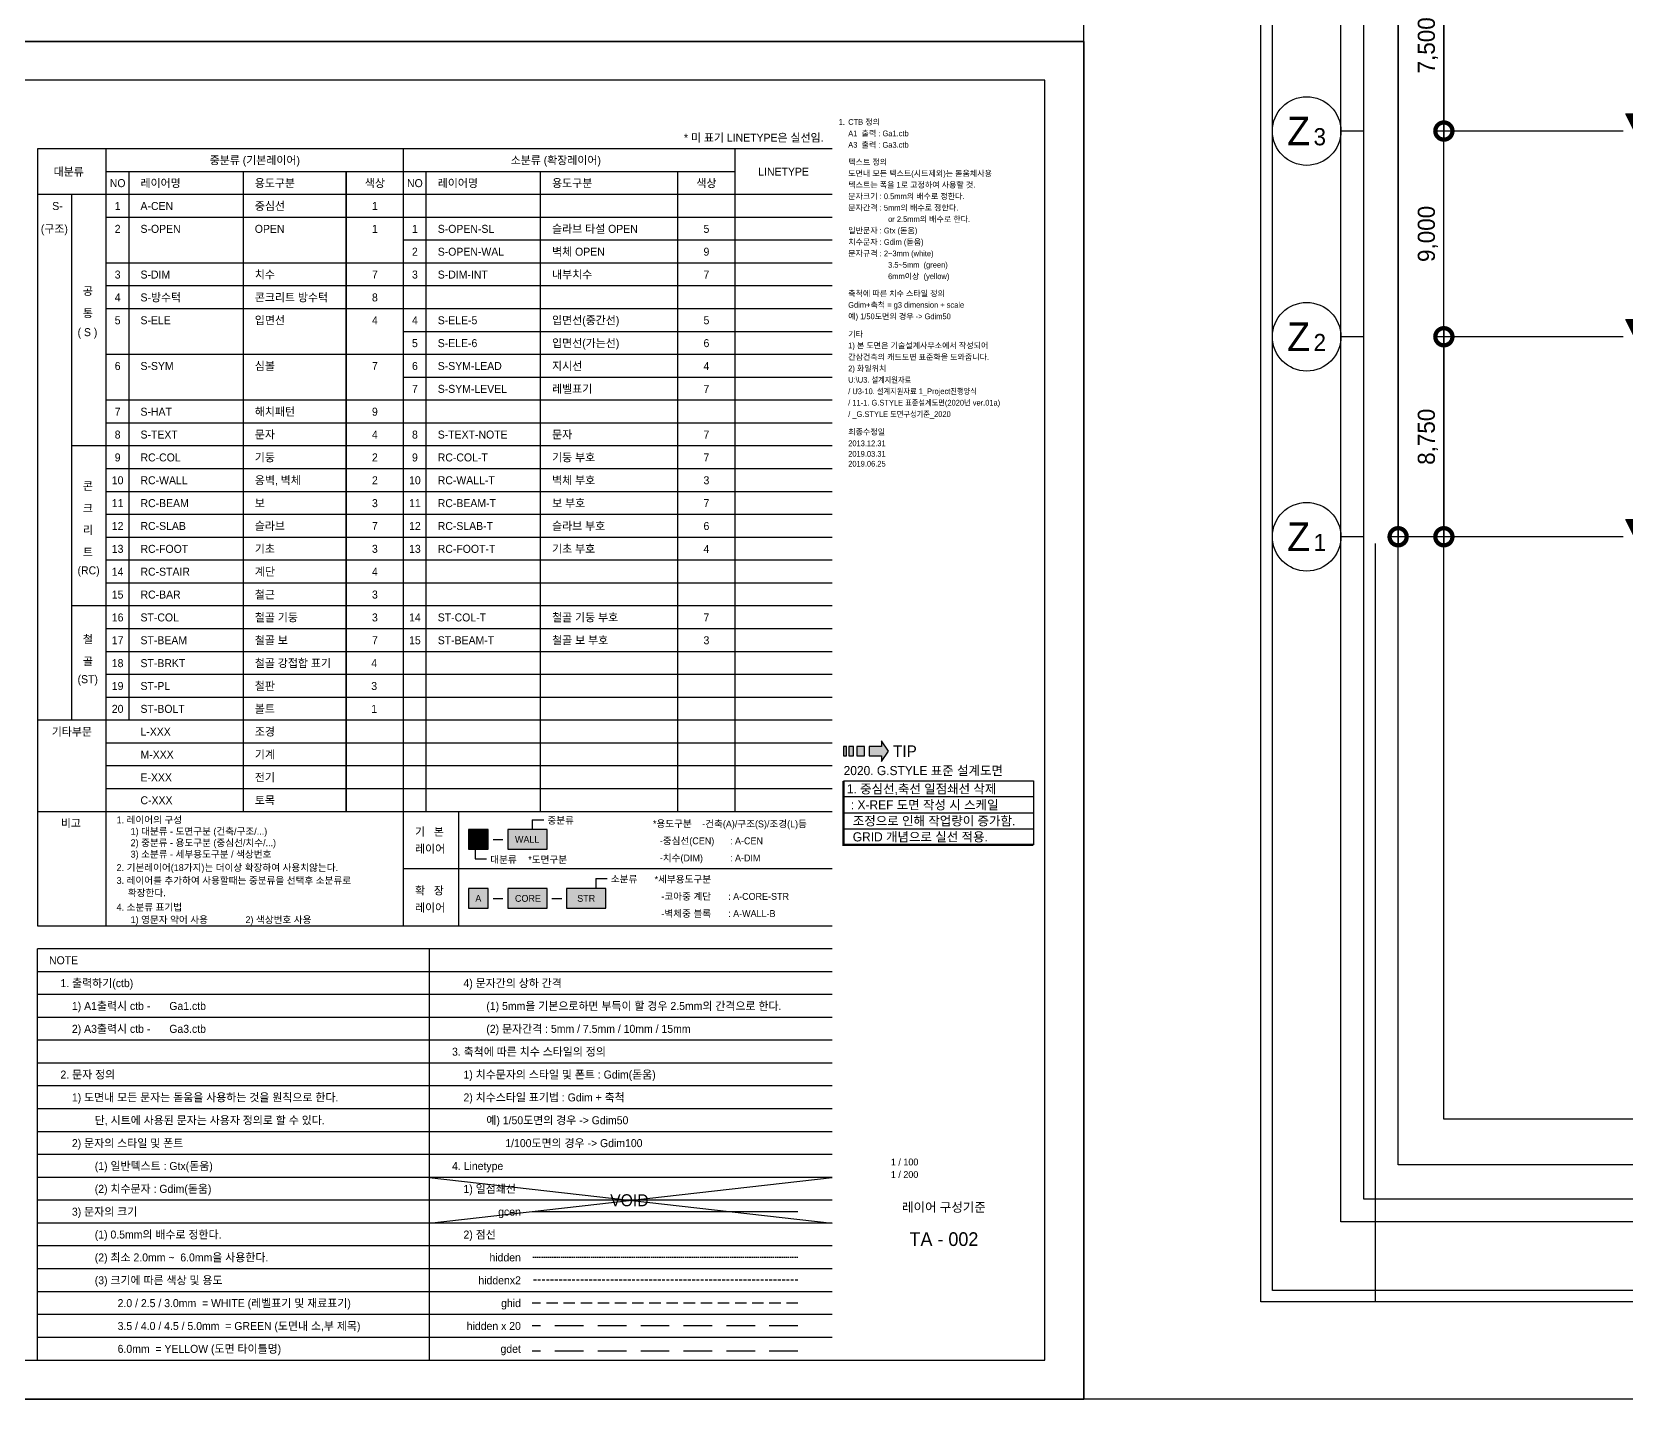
# Model space of a CAD drawing. Extents: x -430745 to 210250, y 0 to 148500.
# Drawn here: x -46000 to 23719, y 0 to 59818 of the extents above; entities that cross this region are included whole.
import ezdxf
from ezdxf.enums import TextEntityAlignment as Align

# ---------------------------------------------------------------- set-up
doc = ezdxf.new("R2010")
doc.units = 0
doc.header["$LTSCALE"] = 250
doc.header["$MEASUREMENT"] = 0
for name, pattern in [('gcen', [57.2, 55, -1, 0.2, -1]), ('gdet', [7.5, 5, -2.5]), ('ghid', [3, 2, -1]), ('HIDDEN', [0.375, 0.25, -0.125]), ('HIDDENX2', [0.75, 0.5, -0.25])]:
    doc.linetypes.add(name, pattern=pattern)
doc.layers.get('0').update_dxf_attribs({"linetype": 'CONTINUOUS'})
doc.layers.get('Defpoints').update_dxf_attribs({"linetype": 'CONTINUOUS'})
for name, color, linetype in [('A-CEN', 1, 'CONTINUOUS'), ('A-DETAIL', 3, 'ghid'), ('A-DIM', 7, 'CONTINUOUS'), ('A-ELE', 4, 'CONTINUOUS'), ('A-ETC', 7, 'CONTINUOUS'), ('A-ETC-9', 9, 'CONTINUOUS'), ('A-FUR-INT', 6, 'ghid'), ('A-SOL', 254, 'CONTINUOUS'), ('A-SYM-BUB', 3, 'CONTINUOUS'), ('A-SYM-LEVEL', 7, 'CONTINUOUS'), ('A-TEXT', 3, 'CONTINUOUS'), ('A-TEXT-NOTE', 7, 'CONTINUOUS'), ('A-TEXT-TIP', 4, 'CONTINUOUS'), ('A-WALL', 3, 'CONTINUOUS'), ('RC-BAR', 3, 'CONTINUOUS'), ('RC-BEAM', 3, 'CONTINUOUS'), ('RC-Beam-T', 7, 'CONTINUOUS'), ('RC-COL', 2, 'CONTINUOUS'), ('RC-Col-T', 7, 'CONTINUOUS'), ('RC-FOOT', 3, 'CONTINUOUS'), ('RC-Foot-T', 4, 'CONTINUOUS'), ('RC-SLAB', 7, 'CONTINUOUS'), ('RC-SLAB-T', 6, 'CONTINUOUS'), ('RC-STAIR', 4, 'CONTINUOUS'), ('RC-WALL', 2, 'CONTINUOUS'), ('RC-WALL-T', 3, 'CONTINUOUS'), ('S-DIM', 7, 'CONTINUOUS'), ('S-DIM-INT', 7, 'CONTINUOUS'), ('S-ELE', 4, 'CONTINUOUS'), ('S-ELE-5', 5, 'CONTINUOUS'), ('S-ELE-6', 6, 'CONTINUOUS'), ('S-HAT', 9, 'CONTINUOUS'), ('S-OPEN', 1, 'CONTINUOUS'), ('S-OPEN-SL', 1, 'CONTINUOUS'), ('S-OPEN-WAL', 9, 'CONTINUOUS'), ('S-SYM', 7, 'CONTINUOUS'), ('S-SYM-LEAD', 4, 'CONTINUOUS'), ('S-SYM-LEVEL', 7, 'CONTINUOUS'), ('S-TEXT', 4, 'CONTINUOUS'), ('S-TEXT-NOTE', 7, 'CONTINUOUS'), ('S-방수턱', 8, 'CONTINUOUS'), ('ST-BEAM', 7, 'CONTINUOUS'), ('ST-BEAM-T', 3, 'CONTINUOUS'), ('ST-BOLT', 1, 'CONTINUOUS'), ('ST-BRKT', 4, 'CONTINUOUS'), ('ST-COL', 3, 'CONTINUOUS'), ('ST-COL-T', 7, 'CONTINUOUS'), ('ST-PL', 3, 'CONTINUOUS'), ('TEXT', 7, 'CONTINUOUS'), ('TIP', 3, 'CONTINUOUS'), ('XREF', 7, 'CONTINUOUS')]:
    doc.layers.add(name, color=color, linetype=linetype)
doc.layers.add('NOPLOT', color=193, linetype='CONTINUOUS', plot=False)
doc.styles.add('Gdim', font='')
doc.styles.add('Gtx', font='')
doc.styles.add('TIP폰트', font='Expo M.ttf')
doc.styles.get('Gdim').set_extended_font_data('Dotum')
doc.styles.get('Gtx').set_extended_font_data('Dotum')
doc.dimstyles.new('Gdim200', dxfattribs={"dimscale": 200, "dimtxt": 3, "dimasz": 6, "dimexe": 1.5, "dimexo": 2, "dimgap": 1, "dimtad": 1, "dimdec": 0, "dimzin": 0, "dimdsep": 46, "dimlunit": 6, "dimtxsty": 'Gdim', "dimblk": 'DOTSMALL', "dimcen": 1.5, "dimdle": 1.5, "dimclrd": 1, "dimclre": 1, "dimclrt": 256, "dimazin": 0, "dimtfac": 1, "dimtdec": 0, "dimtix": 1, "dimtmove": 2, "dimatfit": 3, "dimldrblk": 'DOTSMALL', "dimfxl": 1.5, "dimtolj": 1, "dimtzin": 0, "dimlwd": -1, "dimlwe": -1, "dimarcsym": 0})

# ---------------------------------------------------------------- blocks, each defined once
blk = doc.blocks.new('실명')
at = {"layer": 'A-TEXT-NOTE', "color": 7, "style": 'Gtx'}
for tag, p in [('001', (-18.33, 8.75)), ('002', (-18.35, 3.25))]:
    blk.add_attdef(tag, p, '', height=3, dxfattribs=at)
at = {"layer": 'A-TEXT-NOTE', "style": 'Gtx'}
blk.add_attdef('003', text='', height=4, dxfattribs=at).set_placement((4.86, -9.5), align=Align.MIDDLE)
at = {"layer": 'A-TEXT-NOTE', "color": 7, "style": 'Gtx'}
blk.add_attdef('004', text='', height=6, dxfattribs=at).set_placement((4.86, -23.5), align=Align.MIDDLE_CENTER)
blk = doc.blocks.new('tip')
at = {"layer": 'TIP'}
h = blk.add_hatch(color=253, dxfattribs=at)
h.dxf.hatch_style = 1
h.paths.add_polyline_path([(-850, 200), (-850, -200), (-300, -200), (-300, -449), (0, 0), (-300, 449), (-300, 200)])
h.paths.add_polyline_path([(-1380, -200), (-1050, -200), (-1050, 200), (-1380, 200)])
h.paths.add_polyline_path([(-1730, -200), (-1530, -200), (-1530, 200), (-1730, 200)])
h.paths.add_polyline_path([(-1960, -200), (-1830, -200), (-1830, 200), (-1960, 200)])
at = {"layer": 'TIP', "color": 3}
for points in [[(-1960, -200), (-1830, -200), (-1830, 200), (-1960, 200)], [(-1730, -200), (-1530, -200), (-1530, 200), (-1730, 200)], [(-1380, -200), (-1050, -200), (-1050, 200), (-1380, 200)], [(-850, 200), (-850, -200), (-300, -200), (-300, -449), (0, 0), (-300, 449), (-300, 200)]]:
    blk.add_lwpolyline(points, close=True, dxfattribs=at)
blk = doc.blocks.new('_DotSmall')
at = {"color": 0, "linetype": 'ByBlock', "const_width": 0.5}
blk.add_lwpolyline([(-0.0625, 0, 1), (0.0625, 0, 1)], format="xyb", close=True, dxfattribs=at)
blk = doc.blocks.new('*D120')
at = {"layer": 'A-DIM', "color": 1, "transparency": 16777216}
for p, q in [((14231765, -411801, 0), (14231765, -421301, 0)), ((14239599, -412176, 0), (14231390, -412176, 0)), ((14239599, -420926, 0), (14231390, -420926, 0))]:
    blk.add_line(p, q, dxfattribs=at)
at = {"layer": 'Defpoints', "color": 0, "transparency": 16777216}
for p in [(14240099, -412176, 0), (14231765, -420926, 0), (14240099, -420926, 0)]:
    blk.add_point(p, dxfattribs=at)
at = {"layer": 'A-DIM', "color": 1, "transparency": 16777216, "xscale": 1500, "yscale": 1500, "zscale": 1500}
for p, rotation in [((14231765, -412176, 0), 90), ((14231765, -420926, 0), 270)]:
    blk.add_blockref('_DotSmall', p, dxfattribs=dict(at, rotation=rotation))
at = {"layer": 'A-DIM', "transparency": 16777216, "insert": (14231067, -416551, 0), "char_height": 750, "attachment_point": 5, "rotation": 90, "style": 'Gdim'}
blk.add_mtext('\\A1;8,750', dxfattribs=at)
blk = doc.blocks.new('*D121')
at = {"layer": 'A-DIM', "color": 1, "transparency": 16777216}
for p, q in [((14229765, -371351, 0), (14229765, -421301, 0)), ((14239599, -371726, 0), (14229390, -371726, 0)), ((14239599, -420926, 0), (14229390, -420926, 0))]:
    blk.add_line(p, q, dxfattribs=at)
at = {"layer": 'Defpoints', "color": 0, "transparency": 16777216}
for p in [(14240099, -371726, 0), (14229765, -420926, 0), (14240099, -420926, 0)]:
    blk.add_point(p, dxfattribs=at)
at = {"layer": 'A-DIM', "color": 1, "transparency": 16777216, "xscale": 1500, "yscale": 1500, "zscale": 1500}
for p, rotation in [((14229765, -371726, 0), 90), ((14229765, -420926, 0), 270)]:
    blk.add_blockref('_DotSmall', p, dxfattribs=dict(at, rotation=rotation))
at = {"layer": 'A-DIM', "transparency": 16777216, "insert": (14229067, -396326, 0), "char_height": 750, "attachment_point": 5, "rotation": 90, "style": 'Gdim'}
blk.add_mtext('\\A1;49,200', dxfattribs=at)
blk = doc.blocks.new('*D122')
at = {"layer": 'A-DIM', "color": 1, "transparency": 16777216}
for p, q in [((14231765, -412551, 0), (14231765, -402801, 0)), ((14239599, -403176, 0), (14231390, -403176, 0)), ((14239599, -412176, 0), (14231390, -412176, 0))]:
    blk.add_line(p, q, dxfattribs=at)
at = {"layer": 'Defpoints', "color": 0, "transparency": 16777216}
for p in [(14231765, -403176, 0), (14240099, -403176, 0), (14240099, -412176, 0)]:
    blk.add_point(p, dxfattribs=at)
at = {"layer": 'A-DIM', "color": 1, "transparency": 16777216, "xscale": 1500, "yscale": 1500, "zscale": 1500}
for p, rotation in [((14231765, -403176, 0), 90), ((14231765, -412176, 0), 270)]:
    blk.add_blockref('_DotSmall', p, dxfattribs=dict(at, rotation=rotation))
at = {"layer": 'A-DIM', "transparency": 16777216, "insert": (14231067, -407676, 0), "char_height": 750, "attachment_point": 5, "rotation": 90, "style": 'Gdim'}
blk.add_mtext('\\A1;9,000', dxfattribs=at)
blk = doc.blocks.new('*D123')
at = {"layer": 'A-DIM', "color": 1, "transparency": 16777216}
for p, q in [((14231765, -395301, 0), (14231765, -403551, 0)), ((14239599, -395676, 0), (14231390, -395676, 0)), ((14239599, -403176, 0), (14231390, -403176, 0))]:
    blk.add_line(p, q, dxfattribs=at)
at = {"layer": 'Defpoints', "color": 0, "transparency": 16777216}
for p in [(14240099, -395676, 0), (14231765, -403176, 0), (14240099, -403176, 0)]:
    blk.add_point(p, dxfattribs=at)
at = {"layer": 'A-DIM', "color": 1, "transparency": 16777216, "xscale": 1500, "yscale": 1500, "zscale": 1500}
for p, rotation in [((14231765, -395676, 0), 90), ((14231765, -403176, 0), 270)]:
    blk.add_blockref('_DotSmall', p, dxfattribs=dict(at, rotation=rotation))
at = {"layer": 'A-DIM', "transparency": 16777216, "insert": (14231067, -399426, 0), "char_height": 750, "attachment_point": 5, "rotation": 90, "style": 'Gdim'}
blk.add_mtext('\\A1;7,500', dxfattribs=at)
blk = doc.blocks.new('A$C481fd194')
blk.add_hatch(color=256).paths.add_polyline_path([(375, 750), (-375, 750), (0, 0)])
blk.add_lwpolyline([(0, 0), (-375, 750), (375, 750), (0, 0)])
blk = doc.blocks.new('A$Cabe7c8e7')
at = {"layer": 'A-SYM-LEVEL'}
for p in [(-4868, 49200), (-4868, 45800), (-4868, 40250), (-4868, 32250), (-4868, 25250), (-4868, 17750), (-4868, 8750), (-4865, 0)]:
    blk.add_blockref('A$C481fd194', p, dxfattribs=at)
at = {"layer": 'A-SYM-LEVEL', "xscale": -1, "rotation": 180}
blk.add_blockref('A$C481fd194', (-4868, 48800), dxfattribs=at)
at = {"layer": 'A-SYM-LEVEL', "style": 'Gdim'}
for s, p in [('EL +89.30', (-4118, 49450)), ('EL +88.90', (-4118, 47926)), ('EL +85.90', (-4118, 46050)), ('EL +80.35', (-4118, 40500)), ('EL +72.35', (-4118, 32500)), ('EL +65.35', (-4118, 25500)), ('EL +57.85', (-4118, 18000)), ('EL +48.85', (-4118, 9000)), ('EL +40.10', (-4115, 250))]:
    blk.add_text(s, height=625, dxfattribs=at).set_placement(p)
blk = doc.blocks.new('A-CEN-WEST2')
at = {"layer": 'A-SYM-BUB', "color": 7, "elevation": 0}
for points in [[(14228265.2, -403175.9), (14227265.2, -403175.9, -1), (14224265.2, -403175.9, -1), (14227265.2, -403175.9, 0)], [(14228265.2, -412175.9), (14227265.2, -412175.9, -1), (14224265.2, -412175.9, -1), (14227265.2, -412175.9, 0)], [(14228265.2, -420925.9), (14227265.2, -420925.9, -1), (14224265.2, -420925.9, -1), (14227265.2, -420925.9, 0)]]:
    blk.add_lwpolyline(points, format="xyb", dxfattribs=at)
at = {"layer": 'A-SYM-LEVEL'}
blk.add_blockref('A$Cabe7c8e7', (14244963.6, -420925.9, 0), dxfattribs=at)
at = {"layer": 'A-SYM-BUB', "style": 'Gtx'}
for p in [(14225915.2, -403800, 0), (14225915.2, -412800, 0), (14225915.2, -421550, 0)]:
    blk.add_text('Z', height=1250, dxfattribs=at).set_placement(p, align=Align.RIGHT)
for s, p in [('3', (14226065.2, -403800, 0)), ('2', (14226065.2, -412800, 0)), ('1', (14226065.2, -421550, 0))]:
    blk.add_text(s, height=750, dxfattribs=at).set_placement(p)
at = {"layer": 'A-DIM'}
for base, p1, p2, angle, picture, middle in [((14229765.2, -420925.9, 0), (14240098.5, -371725.9, 0), (14240098.5, -420925.9, 0), 90, '*D121', (14229067.4, -396325.9, 0)), ((14231765.2, -403175.9, 0), (14240098.5, -395675.9, 0), (14240098.5, -403175.9, 0), 90, '*D123', (14231067.4, -399425.9, 0)), ((14231765.2, -403175.9, 0), (14240098.5, -412175.9, 0), (14240098.5, -403175.9, 0), 270, '*D122', (14231067.4, -407675.9, 0)), ((14231765.2, -420925.9, 0), (14240098.5, -412175.9, 0), (14240098.5, -420925.9, 0), 90, '*D120', (14231067.4, -416550.9, 0))]:
    dim = blk.add_linear_dim(base=base, p1=p1, p2=p2, angle=angle, dimstyle='Gdim200', override={"dimscale": 250}, dxfattribs=at)
    dim.commit()
    dim.dimension.update_dxf_attribs({"geometry": picture, "text_midpoint": middle})

msp = doc.modelspace()

# ---------------------------------------------------------------- hatches: boundary and pattern name
at = {"layer": 'A-SOL'}
for points in [[(-26901.3, 24059.7), (-26044.1, 24059.7), (-26044.1, 24916.8), (-26901.3, 24916.8)], [(-25187, 24059.7), (-23472.7, 24059.7), (-23472.7, 24916.8), (-25187, 24916.8)]]:
    msp.add_hatch(color=256, dxfattribs=at).paths.add_polyline_path(points)
h = msp.add_hatch(color=256, dxfattribs=at)
h.paths.add_polyline_path([(-26901.3, 21479.7), (-26044.1, 21479.7), (-26044.1, 22336.8), (-26901.3, 22336.8)])
h.paths.add_polyline_path([(-25187, 21479.7), (-23472.7, 21479.7), (-23472.7, 22336.8), (-25187, 22336.8)])
h.paths.add_polyline_path([(-22615.5, 21479.7), (-20901.3, 21479.7), (-20901.3, 22336.8), (-22615.5, 22336.8)])

# ---------------------------------------------------------------- linework, layer by layer
at = {"layer": 'A-CEN', "linetype": 'gcen'}
msp.add_line((-12500, 8200), (-24125, 8200), dxfattribs=at)
at = {"layer": 'A-DETAIL', "linetype": 'gdet'}
msp.add_line((-12500, 2091.5), (-24125, 2091.5), dxfattribs=at)
at = {"layer": 'A-DIM'}
for p, q in [((-11000, 54700), (-45750, 54700)), ((-45750, 54700), (-45750, 20700)), ((-42750, 20700), (-42750, 54700)), ((-29750, 20700), (-29750, 54700)), ((-15250, 25700), (-15250, 54700)), ((-11000, 52700), (-45750, 52700)), ((-45750, 20700), (-11000, 20700)), ((-45750, 1700), (-45750, 19700)), ((-11000, 19700), (-45750, 19700))]:
    msp.add_line(p, q, dxfattribs=at)
at = {"layer": 'A-ELE'}
for p, q in [((-15250, 53700), (-42750, 53700)), ((-36750, 25700), (-36750, 53700)), ((-32250, 25700), (-32250, 53700)), ((-32250, 53700), (-32250, 25700)), ((-23750, 25700), (-23750, 53700)), ((-17750, 25700), (-17750, 53700)), ((-44250, 29700), (-44250, 52700)), ((-11000, 41700), (-44250, 41700)), ((-11000, 34700), (-44250, 34700)), ((-11000, 29700), (-45750, 29700)), ((-11000, 25700), (-45750, 25700))]:
    msp.add_line(p, q, dxfattribs=at)
at = {"layer": 'A-ETC'}
for p, q in [((-24115.5, 25344.8), (-24115.5, 24916.8)), ((-24115.5, 25344.8), (-23615.5, 25344.8)), ((-26615.5, 24059.7), (-26615.5, 23631.7)), ((-26615.5, 23631.7), (-26115.5, 23631.7)), ((-21342.5, 22778.6), (-21342.5, 22336.8)), ((-21342.5, 22778.6), (-20842.5, 22778.6))]:
    msp.add_line(p, q, dxfattribs=at)
at = {"layer": 'A-ETC', "color": 2}
for p, q in [((-28625, 7700), (-11000, 9700)), ((-28625, 9700), (-11000, 7700))]:
    msp.add_line(p, q, dxfattribs=at)
at = {"layer": 'A-ETC-9'}
for p, q in [((-41750, 29700), (-41750, 53700)), ((-28750, 25700), (-28750, 53700)), ((-11000, 51700), (-42750, 51700)), ((-11000, 50700), (-29750, 50700)), ((-11000, 49700), (-42750, 49700)), ((-11000, 48700), (-42750, 48700)), ((-11000, 47700), (-42750, 47700)), ((-11000, 46700), (-29750, 46700)), ((-11000, 45700), (-42750, 45700)), ((-11000, 44700), (-29750, 44700)), ((-11000, 43700), (-42750, 43700)), ((-11000, 42700), (-42750, 42700)), ((-11000, 40700), (-42750, 40700)), ((-11000, 39700), (-42750, 39700)), ((-11000, 38700), (-42750, 38700)), ((-11000, 37700), (-42750, 37700)), ((-11000, 36700), (-42750, 36700)), ((-11000, 35700), (-42750, 35700)), ((-11000, 34700), (-42750, 34700)), ((-11000, 33700), (-42750, 33700)), ((-11000, 32700), (-42750, 32700)), ((-11000, 31700), (-42750, 31700)), ((-11000, 30700), (-42750, 30700)), ((-11000, 30700), (-42750, 30700)), ((-11000, 28700), (-42750, 28700)), ((-11000, 27700), (-42750, 27700)), ((-11000, 26700), (-42750, 26700)), ((-27350, 25700), (-27350, 20700)), ((-11000, 23200), (-29750, 23200)), ((-28625, 19700), (-28625, 1700)), ((-11000, 18700), (-45750, 18700)), ((-11000, 17700), (-45750, 17700)), ((-11000, 16700), (-45750, 16700)), ((-11000, 15700), (-45750, 15700)), ((-11000, 14700), (-45750, 14700)), ((-11000, 13700), (-45750, 13700)), ((-11000, 12700), (-45750, 12700)), ((-11000, 11700), (-45750, 11700)), ((-11000, 10700), (-45750, 10700)), ((-11000, 9700), (-45750, 9700)), ((-11000, 8700), (-45750, 8700)), ((-11000, 7700), (-45750, 7700)), ((-11000, 6700), (-45750, 6700)), ((-11000, 5700), (-45750, 5700)), ((-11000, 4700), (-45750, 4700)), ((-11000, 3700), (-45750, 3700)), ((-11000, 2700), (-45750, 2700))]:
    msp.add_line(p, q, dxfattribs=at)
at = {"layer": 'A-FUR-INT', "linetype": 'HIDDEN'}
msp.add_line((-12500, 6200), (-24125, 6200), dxfattribs=at)
at = {"layer": 'A-FUR-INT', "linetype": 'HIDDENX2'}
msp.add_line((-12500, 5200), (-24125, 5200), dxfattribs=at)
at = {"layer": 'A-FUR-INT', "linetype": 'ghid'}
msp.add_line((-12500, 4200), (-24125, 4200), dxfattribs=at)
at = {"layer": 'A-FUR-INT', "linetype": 'HIDDEN', "ltscale": 20}
msp.add_line((-12500, 3200), (-24125, 3200), dxfattribs=at)
at = {"layer": 'A-TEXT-TIP', "color": 5}
for p, q in [((-2200, 26350), (-10500, 26350)), ((-10500, 25650), (-2200, 25650)), ((-10500, 24950), (-2200, 24950))]:
    msp.add_line(p, q, dxfattribs=at)
at = {"layer": 'A-TEXT-TIP', "const_width": 100}
msp.add_lwpolyline([(-2200, 24250), (-10500, 24250), (-10500, 27050)], dxfattribs=at)
at = {"layer": 'A-TEXT-TIP', "color": 5}
msp.add_lwpolyline([(-10500, 27050), (-2200, 27050), (-2200, 24250)], dxfattribs=at)
at = {"layer": 'A-WALL'}
for p, q in [((-25829.8, 24488.2), (-25401.3, 24488.2)), ((-25829.8, 21908.3), (-25401.3, 21908.3)), ((-23258.4, 21908.3), (-22829.8, 21908.3))]:
    msp.add_line(p, q, dxfattribs=at)
for points in [[(-26901.3, 24059.7), (-26044.1, 24059.7), (-26044.1, 24916.8), (-26901.3, 24916.8)], [(-25187, 24059.7), (-23472.7, 24059.7), (-23472.7, 24916.8), (-25187, 24916.8)], [(-26901.3, 21479.7), (-26044.1, 21479.7), (-26044.1, 22336.8), (-26901.3, 22336.8)], [(-25187, 21479.7), (-23472.7, 21479.7), (-23472.7, 22336.8), (-25187, 22336.8)], [(-22615.5, 21479.7), (-20901.3, 21479.7), (-20901.3, 22336.8), (-22615.5, 22336.8)]]:
    msp.add_lwpolyline(points, close=True, dxfattribs=at)
at = {"layer": 'NOPLOT'}
msp.add_line((12750, 37428.9), (12750, 4250), dxfattribs=at)
for points in [[(0, 148500), (210250, 148500), (210250, 0), (0, 0)], [(206000, 4250), (7750, 4250), (7750, 144250), (206000, 144250)], [(8250, 143750), (182250, 143750), (182250, 4750), (8250, 4750)], [(11250, 140750), (179250, 140750), (179250, 7750), (11250, 7750)], [(12250, 139750), (178250, 139750), (178250, 8750), (12250, 8750)], [(13750, 138250), (176750, 138250), (176750, 10250), (13750, 10250)], [(15750, 136250), (174750, 136250), (174750, 12250), (15750, 12250)], [(-84100, 0), (0, 0), (0, 59400), (-84100, 59400)], [(-84100, 59400), (0, 59400), (0, 0), (-84100, 0)], [(-81000, 1700), (-1700, 1700), (-1700, 57700), (-81000, 57700)]]:
    msp.add_lwpolyline(points, close=True, dxfattribs=at)

# ---------------------------------------------------------------- block references
at = {"layer": 'A-DIM'}
msp.add_blockref('A-CEN-WEST2', (-14216015.2, 458654.8), dxfattribs=at)
at = {"layer": 'TIP'}
msp.add_blockref('tip', (-8540, 28350), dxfattribs=at)
at = {"layer": 'XREF', "xscale": 100, "yscale": 100, "zscale": 100}
msp.add_blockref('실명', (-6600, 9350), dxfattribs=at).add_auto_attribs({'001': '1 / 100', '002': '1 / 200', '003': '레이어 구성기준', '004': 'TA - 002'})

# ---------------------------------------------------------------- texts
at = {"layer": 'A-CEN', "style": 'Gtx'}
for s, p in [('A-CEN', (-41250, 52025)), ('중심선', (-36250, 52025))]:
    msp.add_text(s, height=350, dxfattribs=at).set_placement(p)
msp.add_text('1', height=350, dxfattribs=at).set_placement((-31000, 52025), align=Align.CENTER)
at = {"layer": 'A-DETAIL', "style": 'Gtx'}
msp.add_text('gdet', height=350, dxfattribs=at).set_placement((-24614.7, 2025), align=Align.RIGHT)
at = {"layer": 'A-ETC', "style": 'Gtx'}
for s, height, p in [('S-', 350, (-45109.1, 52025)), ('(구조)', 350, (-45609.1, 51025)), ('공', 350, (-43767.5, 48305.4)), ('통', 350, (-43767.5, 47333.6)), ('( S )', 350, (-44002.5, 46504.5)), ('콘', 350, (-43767.5, 39771.7)), ('크', 350, (-43767.5, 38799.9)), ('리', 350, (-43767.5, 37851.5)), ('트', 350, (-43767.5, 36879.8)), ('(RC)', 350, (-44002.5, 36085.1)), ('철', 350, (-43767.5, 33073.6)), ('골', 350, (-43767.5, 32101.9)), ('(ST)', 350, (-44002.5, 31322.5)), ('기타부문', 350, (-45128.8, 29025)), ('L-XXX', 350, (-41250, 29025)), ('조경', 350, (-36250, 29025)), ('M-XXX', 350, (-41250, 28025)), ('기계', 350, (-36250, 28025)), ('E-XXX', 350, (-41250, 27025)), ('전기', 350, (-36250, 27025)), ('C-XXX', 350, (-41250, 26025)), ('토목', 350, (-36250, 26025)), ('비고', 350, (-44733.9, 25025)), ('1. 레이어의 구성', 300, (-42294.9, 25191.2)), ('중분류', 300, (-23454, 25169.8)), ('*용도구분', 300, (-18838.5, 25025)), ('-건축(A)/구조(S)/조경(L)등', 300, (-16685.2, 25014.7)), ('2) 중분류 - 용도구분 (중심선/치수/...)', 300, (-41681.8, 24191.2)), ('1) 대분류 - 도면구분 (건축/구조/...)', 300, (-41681.8, 24691.2)), ('기   본', 350, (-29243.7, 24650.3)), ('-중심선(CEN)', 300, (-18538.5, 24275)), (': A-CEN', 300, (-15468.7, 24275)), ('3) 소분류 - 세부용도구분 / 색상번호', 300, (-41681.8, 23691.2)), ('레이어', 350, (-29243.7, 23900.3)), ('대분류', 300, (-25954, 23456.7)), ('*도면구분', 300, (-24292.5, 23456.7)), ('-치수(DIM)', 300, (-18538.5, 23525)), (': A-DIM', 300, (-15468.7, 23525)), ('2. 기본레이어(18가지)는 더이상 확장하여 사용치않는다.', 300, (-42294.9, 23104.6)), ('3. 레이어를 추가하여 사용할때는 중분류을 선택후 소분류로', 300, (-42294.9, 22542.9)), (' 확장한다.', 300, (-41911.1, 22003.2)), ('확   장', 350, (-29243.7, 22075)), ('소분류', 300, (-20681, 22603.6)), ('*세부용도구분', 300, (-18768.7, 22594.1)), ('4. 소분류 표기법', 300, (-42294.9, 21372.6)), ('레이어', 350, (-29243.7, 21325)), ('-코아중 계단', 300, (-18468.7, 21844.1)), (': A-CORE-STR', 300, (-15549.7, 21844.1)), ('1) 영문자 약어 사용', 300, (-41681.8, 20824.7)), ('2) 색상번호 사용', 300, (-36659.4, 20825)), ('-벽체중 블록', 300, (-18468.7, 21094.1)), (': A-WALL-B', 300, (-15549.7, 21094.1)), ('1. 출력하기(ctb)', 350, (-44750, 18025)), ('4) 문자간의 상하 간격', 350, (-27125, 18025)), ('1) A1출력시 ctb -', 350, (-44250, 17025)), ('Ga1.ctb', 350, (-39990.5, 17025)), ('(1) 5mm을 기본으로하면 부득이 할 경우 2.5mm의 간격으로 한다.', 350, (-26125, 17025)), ('2) A3출력시 ctb -', 350, (-44250, 16025)), ('Ga3.ctb', 350, (-39990.5, 16025)), ('(2) 문자간격 : 5mm / 7.5mm / 10mm / 15mm', 350, (-26125, 16025)), ('3. 축척에 따른 치수 스타일의 정의', 350, (-27625, 15025)), ('2. 문자 정의', 350, (-44750, 14025)), ('1) 치수문자의 스타일 및 폰트 : Gdim(돋움)', 350, (-27125, 14025)), ('1) 도면내 모든 문자는 돋움을 사용하는 것을 원칙으로 한다.', 350, (-44250, 13025)), ('2) 치수스타일 표기법 : Gdim + 축척', 350, (-27125, 13025)), ('단, 시트에 사용된 문자는 사용자 정의로 할 수 있다.', 350, (-43250, 12025)), ('예) 1/50도면의 경우 -> Gdim50', 350, (-26125, 12025)), ('2) 문자의 스타일 및 폰트', 350, (-44250, 11025)), ('1/100도면의 경우 -> Gdim100', 350, (-25296.9, 11025)), ('(1) 일반텍스트 : Gtx(돋움)', 350, (-43250, 10025)), ('4. Linetype', 350, (-27625, 10025)), ('(2) 치수문자 : Gdim(돋움)', 350, (-43250, 9025)), ('1) 일점쇄선', 350, (-27125, 9025)), ('3) 문자의 크기', 350, (-44250, 8025)), ('(1) 0.5mm의 배수로 정한다.', 350, (-43250, 7025)), ('2) 점선', 350, (-27125, 7025)), ('(2) 최소 2.0mm ~  6.0mm을 사용한다.', 350, (-43250, 6025)), ('(3) 크기에 따른 색상 및 용도', 350, (-43250, 5025)), ('2.0 / 2.5 / 3.0mm  = WHITE (레벨표기 및 재료표기)', 350, (-42250, 4025)), ('3.5 / 4.0 / 4.5 / 5.0mm  = GREEN (도면내 소,부 제목)', 350, (-42250, 3025)), ('6.0mm  = YELLOW (도면 타이틀명)', 350, (-42250, 2025))]:
    msp.add_text(s, height=height, dxfattribs=at).set_placement(p)
for s, p in [('1', (-42250, 52025)), ('2', (-42250, 51025)), ('1', (-29250, 51025)), ('2', (-29250, 50025)), ('3', (-42250, 49025)), ('3', (-29250, 49025)), ('4', (-42250, 48025)), ('5', (-42250, 47025)), ('4', (-29250, 47025)), ('5', (-29250, 46025)), ('6', (-42250, 45025)), ('6', (-29250, 45025)), ('7', (-29250, 44025)), ('7', (-42250, 43025)), ('8', (-42250, 42025)), ('8', (-29250, 42025)), ('9', (-42250, 41025)), ('9', (-29250, 41025)), ('10', (-42250, 40025)), ('10', (-29250, 40025)), ('11', (-42250, 39025)), ('11', (-29250, 39025)), ('12', (-42250, 38025)), ('12', (-29250, 38025)), ('13', (-42250, 37025)), ('13', (-29250, 37025)), ('14', (-42250, 36025)), ('15', (-42250, 35025)), ('16', (-42250, 34025)), ('14', (-29250, 34025)), ('17', (-42250, 33025)), ('15', (-29250, 33025)), ('18', (-42250, 32025)), ('19', (-42250, 31025)), ('20', (-42250, 30025))]:
    msp.add_text(s, height=350, dxfattribs=at).set_placement(p, align=Align.CENTER)
at = {"layer": 'A-ETC', "color": 2, "style": 'Gtx'}
msp.add_text('VOID', height=525, dxfattribs=at).set_placement((-20708.8, 8438.5))
at = {"layer": 'A-ETC', "style": 'Gtx'}
for s, p in [('gcen', (-24614.7, 8025)), ('hidden', (-24614.7, 6025)), ('hiddenx2', (-24614.7, 5025)), ('ghid', (-24614.7, 4025)), ('hidden x 20', (-24614.7, 3025))]:
    msp.add_text(s, height=350, dxfattribs=at).set_placement(p, align=Align.RIGHT)
at = {"layer": 'A-TEXT', "color": 2, "style": 'Gtx'}
msp.add_text('* 미 표기 LINETYPE은 실선임.', height=350, dxfattribs=at).set_placement((-14431.5, 55013.5), align=Align.CENTER)
at = {"layer": 'A-TEXT', "style": 'Gtx'}
msp.add_text('중분류 (기본레이어)', height=350, dxfattribs=at).set_placement((-36250, 54200), align=Align.MIDDLE_CENTER)
for s, height, p in [('소분류 (확장레이어)', 350, (-25060.2, 54025)), ('대분류', 350, (-45047.1, 53525)), ('레이어명', 350, (-41250, 53025)), ('용도구분', 350, (-36250, 53025)), ('레이어명', 350, (-28250, 53025)), ('용도구분', 350, (-23250, 53025)), ('A', 300, (-26606, 24338.2)), ('WALL', 300, (-24873.4, 24338.2)), ('A', 300, (-26606, 21758.3)), ('CORE', 300, (-24873.4, 21758.3)), ('NOTE', 350, (-45250, 19025))]:
    msp.add_text(s, height=height, dxfattribs=at).set_placement(p)
for s, height, p in [('LINETYPE', 350, (-13125, 53525)), ('NO', 350, (-42250, 53025)), ('색상', 350, (-31000, 53025)), ('NO', 350, (-29250, 53025)), ('색상', 350, (-16500, 53025)), ('STR', 300, (-21758.4, 21758.3))]:
    msp.add_text(s, height=height, dxfattribs=at).set_placement(p, align=Align.CENTER)
at = {"layer": 'A-TEXT-TIP'}
for s, height, style, p in [('TIP', 500, 'TIP폰트', (-8340, 28350)), ('2020. G.STYLE 표준 설계도면', 400, 'Gtx', (-10500, 27500)), ('1. 중심선,축선 일점쇄선 삭제', 400, 'Gtx', (-10359.8, 26700)), ('  : X-REF 도면 작성 시 스케일', 400, 'Gtx', (-10475.3, 26000)), ('조정으로 인해 작업량이 증가함.', 400, 'Gtx', (-10100, 25300)), ('GRID 개념으로 실선 적용.', 400, 'Gtx', (-10100, 24600))]:
    msp.add_text(s, height=height, dxfattribs=dict(at, style=style)).set_placement(p, align=Align.MIDDLE_LEFT)
at = {"layer": 'RC-BAR', "style": 'Gtx'}
for s, p in [('RC-BAR', (-41250, 35025)), ('철근', (-36250, 35025))]:
    msp.add_text(s, height=350, dxfattribs=at).set_placement(p)
msp.add_text('3', height=350, dxfattribs=at).set_placement((-31000, 35025), align=Align.CENTER)
at = {"layer": 'RC-BEAM', "style": 'Gtx'}
for s, p in [('RC-BEAM', (-41250, 39025)), ('보', (-36250, 39025))]:
    msp.add_text(s, height=350, dxfattribs=at).set_placement(p)
msp.add_text('3', height=350, dxfattribs=at).set_placement((-31000, 39025), align=Align.CENTER)
at = {"layer": 'RC-Beam-T', "style": 'Gtx'}
for s, p in [('RC-BEAM-T', (-28250, 39025)), ('보 부호', (-23250, 39025))]:
    msp.add_text(s, height=350, dxfattribs=at).set_placement(p)
msp.add_text('7', height=350, dxfattribs=at).set_placement((-16500, 39025), align=Align.CENTER)
at = {"layer": 'RC-COL', "style": 'Gtx'}
for s, p in [('RC-COL', (-41250, 41025)), ('기둥', (-36250, 41025))]:
    msp.add_text(s, height=350, dxfattribs=at).set_placement(p)
msp.add_text('2', height=350, dxfattribs=at).set_placement((-31000, 41025), align=Align.CENTER)
at = {"layer": 'RC-Col-T', "style": 'Gtx'}
for s, p in [('RC-COL-T', (-28250, 41025)), ('기둥 부호', (-23250, 41025))]:
    msp.add_text(s, height=350, dxfattribs=at).set_placement(p)
msp.add_text('7', height=350, dxfattribs=at).set_placement((-16500, 41025), align=Align.CENTER)
at = {"layer": 'RC-FOOT', "style": 'Gtx'}
for s, p in [('RC-FOOT', (-41250, 37025)), ('기초', (-36250, 37025))]:
    msp.add_text(s, height=350, dxfattribs=at).set_placement(p)
msp.add_text('3', height=350, dxfattribs=at).set_placement((-31000, 37025), align=Align.CENTER)
at = {"layer": 'RC-Foot-T', "style": 'Gtx'}
for s, p in [('RC-FOOT-T', (-28250, 37025)), ('기초 부호', (-23250, 37025))]:
    msp.add_text(s, height=350, dxfattribs=at).set_placement(p)
msp.add_text('4', height=350, dxfattribs=at).set_placement((-16500, 37025), align=Align.CENTER)
at = {"layer": 'RC-SLAB', "style": 'Gtx'}
for s, p in [('RC-SLAB', (-41250, 38025)), ('슬라브', (-36250, 38025))]:
    msp.add_text(s, height=350, dxfattribs=at).set_placement(p)
for p in [(-31000, 38025), (-31000, 33025)]:
    msp.add_text('7', height=350, dxfattribs=at).set_placement(p, align=Align.CENTER)
at = {"layer": 'RC-SLAB-T', "style": 'Gtx'}
for s, p in [('RC-SLAB-T', (-28250, 38025)), ('슬라브 부호', (-23250, 38025))]:
    msp.add_text(s, height=350, dxfattribs=at).set_placement(p)
msp.add_text('6', height=350, dxfattribs=at).set_placement((-16500, 38025), align=Align.CENTER)
at = {"layer": 'RC-STAIR', "style": 'Gtx'}
for s, p in [('RC-STAIR', (-41250, 36025)), ('계단', (-36250, 36025))]:
    msp.add_text(s, height=350, dxfattribs=at).set_placement(p)
msp.add_text('4', height=350, dxfattribs=at).set_placement((-31000, 36025), align=Align.CENTER)
at = {"layer": 'RC-WALL', "style": 'Gtx'}
for s, p in [('RC-WALL', (-41250, 40025)), ('옹벽, 벽체', (-36250, 40025))]:
    msp.add_text(s, height=350, dxfattribs=at).set_placement(p)
msp.add_text('2', height=350, dxfattribs=at).set_placement((-31000, 40025), align=Align.CENTER)
at = {"layer": 'RC-WALL-T', "style": 'Gtx'}
for s, p in [('RC-WALL-T', (-28250, 40025)), ('벽체 부호', (-23250, 40025))]:
    msp.add_text(s, height=350, dxfattribs=at).set_placement(p)
msp.add_text('3', height=350, dxfattribs=at).set_placement((-16500, 40025), align=Align.CENTER)
at = {"layer": 'S-DIM', "style": 'Gtx'}
for s, p in [('S-DIM', (-41250, 49025)), ('치수', (-36250, 49025))]:
    msp.add_text(s, height=350, dxfattribs=at).set_placement(p)
msp.add_text('7', height=350, dxfattribs=at).set_placement((-31000, 49025), align=Align.CENTER)
at = {"layer": 'S-DIM-INT', "style": 'Gtx'}
for s, p in [('S-DIM-INT', (-28250, 49025)), ('내부치수', (-23250, 49025))]:
    msp.add_text(s, height=350, dxfattribs=at).set_placement(p)
msp.add_text('7', height=350, dxfattribs=at).set_placement((-16500, 49025), align=Align.CENTER)
at = {"layer": 'S-ELE', "style": 'Gtx'}
for s, p in [('입면선', (-36250, 47025)), ('S-ELE', (-41250, 47025))]:
    msp.add_text(s, height=350, dxfattribs=at).set_placement(p)
msp.add_text('4', height=350, dxfattribs=at).set_placement((-31000, 47025), align=Align.CENTER)
at = {"layer": 'S-ELE-5', "style": 'Gtx'}
for s, p in [('입면선(중간선)', (-23250, 47025)), ('S-ELE-5', (-28250, 47025))]:
    msp.add_text(s, height=350, dxfattribs=at).set_placement(p)
msp.add_text('5', height=350, dxfattribs=at).set_placement((-16500, 47025), align=Align.CENTER)
at = {"layer": 'S-ELE-6', "style": 'Gtx'}
for s, p in [('S-ELE-6', (-28250, 46025)), ('입면선(가는선)', (-23250, 46025))]:
    msp.add_text(s, height=350, dxfattribs=at).set_placement(p)
msp.add_text('6', height=350, dxfattribs=at).set_placement((-16500, 46025), align=Align.CENTER)
at = {"layer": 'S-HAT', "style": 'Gtx'}
for s, p in [('S-HAT', (-41250, 43025)), ('해치패턴', (-36250, 43025))]:
    msp.add_text(s, height=350, dxfattribs=at).set_placement(p)
msp.add_text('9', height=350, dxfattribs=at).set_placement((-31000, 43025), align=Align.CENTER)
at = {"layer": 'S-OPEN', "style": 'Gtx'}
for s, p in [('S-OPEN', (-41250, 51025)), ('OPEN', (-36250, 51025))]:
    msp.add_text(s, height=350, dxfattribs=at).set_placement(p)
msp.add_text('1', height=350, dxfattribs=at).set_placement((-31000, 51025), align=Align.CENTER)
at = {"layer": 'S-OPEN-SL', "style": 'Gtx'}
for s, p in [('S-OPEN-SL', (-28250, 51025)), ('슬라브 타설 OPEN', (-23250, 51025))]:
    msp.add_text(s, height=350, dxfattribs=at).set_placement(p)
msp.add_text('5', height=350, dxfattribs=at).set_placement((-16500, 51025), align=Align.CENTER)
at = {"layer": 'S-OPEN-WAL', "style": 'Gtx'}
for s, p in [('S-OPEN-WAL', (-28250, 50025)), ('벽체 OPEN', (-23250, 50025))]:
    msp.add_text(s, height=350, dxfattribs=at).set_placement(p)
msp.add_text('9', height=350, dxfattribs=at).set_placement((-16500, 50025), align=Align.CENTER)
at = {"layer": 'S-SYM', "style": 'Gtx'}
for s, p in [('S-SYM', (-41250, 45025)), ('심볼', (-36250, 45025))]:
    msp.add_text(s, height=350, dxfattribs=at).set_placement(p)
msp.add_text('7', height=350, dxfattribs=at).set_placement((-31000, 45025), align=Align.CENTER)
at = {"layer": 'S-SYM-LEAD', "style": 'Gtx'}
for s, p in [('S-SYM-LEAD', (-28250, 45025)), ('지시선', (-23250, 45025))]:
    msp.add_text(s, height=350, dxfattribs=at).set_placement(p)
msp.add_text('4', height=350, dxfattribs=at).set_placement((-16500, 45025), align=Align.CENTER)
at = {"layer": 'S-SYM-LEVEL', "style": 'Gtx'}
for s, p in [('S-SYM-LEVEL', (-28250, 44025)), ('레벨표기', (-23250, 44025))]:
    msp.add_text(s, height=350, dxfattribs=at).set_placement(p)
msp.add_text('7', height=350, dxfattribs=at).set_placement((-16500, 44025), align=Align.CENTER)
at = {"layer": 'S-TEXT', "style": 'Gtx'}
for s, p in [('S-TEXT', (-41250, 42025)), ('문자', (-36250, 42025))]:
    msp.add_text(s, height=350, dxfattribs=at).set_placement(p)
msp.add_text('4', height=350, dxfattribs=at).set_placement((-31000, 42025), align=Align.CENTER)
at = {"layer": 'S-TEXT-NOTE', "style": 'Gtx'}
for s, p in [('S-TEXT-NOTE', (-28250, 42025)), ('문자', (-23250, 42025))]:
    msp.add_text(s, height=350, dxfattribs=at).set_placement(p)
msp.add_text('7', height=350, dxfattribs=at).set_placement((-16500, 42025), align=Align.CENTER)
at = {"layer": 'S-방수턱', "style": 'Gtx'}
for s, p in [('S-방수턱', (-41250, 48025)), ('콘크리트 방수턱', (-36250, 48025))]:
    msp.add_text(s, height=350, dxfattribs=at).set_placement(p)
msp.add_text('8', height=350, dxfattribs=at).set_placement((-31000, 48025), align=Align.CENTER)
at = {"layer": 'ST-BEAM', "style": 'Gtx'}
for s, p in [('ST-BEAM', (-41250, 33025)), ('철골 보', (-36250, 33025))]:
    msp.add_text(s, height=350, dxfattribs=at).set_placement(p)
at = {"layer": 'ST-BEAM-T', "style": 'Gtx'}
for s, p in [('ST-BEAM-T', (-28250, 33025)), ('철골 보 부호', (-23250, 33025))]:
    msp.add_text(s, height=350, dxfattribs=at).set_placement(p)
msp.add_text('3', height=350, dxfattribs=at).set_placement((-16500, 33025), align=Align.CENTER)
at = {"layer": 'ST-BOLT', "style": 'Gtx'}
for s, p in [('ST-BOLT', (-41250, 30025)), ('볼트', (-36250, 30025))]:
    msp.add_text(s, height=350, dxfattribs=at).set_placement(p)
msp.add_text('1', height=350, dxfattribs=at).set_placement((-31030.7, 30025), align=Align.CENTER)
at = {"layer": 'ST-BRKT', "style": 'Gtx'}
for s, p in [('ST-BRKT', (-41250, 32025)), ('철골 강접합 표기', (-36250, 32025))]:
    msp.add_text(s, height=350, dxfattribs=at).set_placement(p)
msp.add_text('4', height=350, dxfattribs=at).set_placement((-31030.7, 32025), align=Align.CENTER)
at = {"layer": 'ST-COL', "style": 'Gtx'}
for s, p in [('ST-COL', (-41250, 34025)), ('철골 기둥', (-36250, 34025))]:
    msp.add_text(s, height=350, dxfattribs=at).set_placement(p)
msp.add_text('3', height=350, dxfattribs=at).set_placement((-31000, 34025), align=Align.CENTER)
at = {"layer": 'ST-COL-T', "style": 'Gtx'}
for s, p in [('ST-COL-T', (-28250, 34025)), ('철골 기둥 부호', (-23250, 34025))]:
    msp.add_text(s, height=350, dxfattribs=at).set_placement(p)
msp.add_text('7', height=350, dxfattribs=at).set_placement((-16500, 34025), align=Align.CENTER)
at = {"layer": 'ST-PL', "style": 'Gtx'}
for s, p in [('ST-PL', (-41250, 31025)), ('철판', (-36250, 31025))]:
    msp.add_text(s, height=350, dxfattribs=at).set_placement(p)
msp.add_text('3', height=350, dxfattribs=at).set_placement((-31030.7, 31025), align=Align.CENTER)
at = {"layer": 'TEXT', "style": 'Gtx'}
for s, p in [('1.', (-10718.4, 55750)), ('CTB 정의', (-10300, 55750)), ('A1  출력 : Ga1.ctb', (-10300, 55250)), ('A3  출력 : Ga3.ctb', (-10300, 54750)), ('도면내 모든 텍스트(시트제외)는 돋움체사용', (-10300, 53500)), ('텍스트 정의', (-10300, 54000)), ('텍스트는 폭을 1로 고정하여 사용할 것.', (-10300, 53000)), ('문자크기 : 0.5mm의 배수로 정한다.', (-10300, 52500)), ('문자간격 : 5mm의 배수로 정한다.', (-10300, 52000)), ('or 2.5mm의 배수로 한다.', (-8554.1, 51500)), ('일반문자 : Gtx (돋움)', (-10300, 51000)), ('문자규격 : 2~3mm (white)', (-10300, 50000)), ('치수문자 : Gdim (돋움)', (-10300, 50500)), ('3.5~5mm  (green)', (-8556.6, 49500)), ('6mm이상  (yellow)', (-8556.6, 49000)), ('축척에 따른 치수 스타일 정의', (-10300, 48247.2)), ('Gdim+축척 = g3 dimension + scale', (-10300, 47747.2)), ('예) 1/50도면의 경우 -> Gdim50', (-10300, 47247.2)), ('기타', (-10300, 46468)), ('1) 본 도면은 기술설계사무소에서 작성되어', (-10300, 45968)), ('간삼건축의 캐드도면 표준화을 도와줍니다.', (-10300, 45468)), ('2) 화일위치', (-10300, 44968)), ('2013.12.31', (-10300, 41691)), ('최종수정일', (-10300, 42191))]:
    msp.add_text(s, height=250, dxfattribs=at).set_placement(p)
at = {"layer": 'TEXT', "color": 2, "style": 'Gtx', "width": 0.9}
for s, p in [('U:\\U3. 설계지원자료', (-10300.5, 44468.7)), ('/ U3-10. 설계지원자료 1_Project진행양식', (-10300.5, 43968.7)), ('/ 11-1. G.STYLE 표준설계도면(2020년 ver.01a)', (-10300.5, 43468.7)), ('/ _G.STYLE 도면구성기준_2020', (-10300.5, 42968.7))]:
    msp.add_text(s, height=250, dxfattribs=at).set_placement(p)
at = {"layer": 'TEXT', "color": 2, "style": 'Gtx'}
for s, p in [('2019.03.31', (-10300, 41232.4)), ('2019.06.25', (-10300, 40798.8))]:
    msp.add_text(s, height=250, dxfattribs=at).set_placement(p)

doc.saveas('drawing.dxf')
